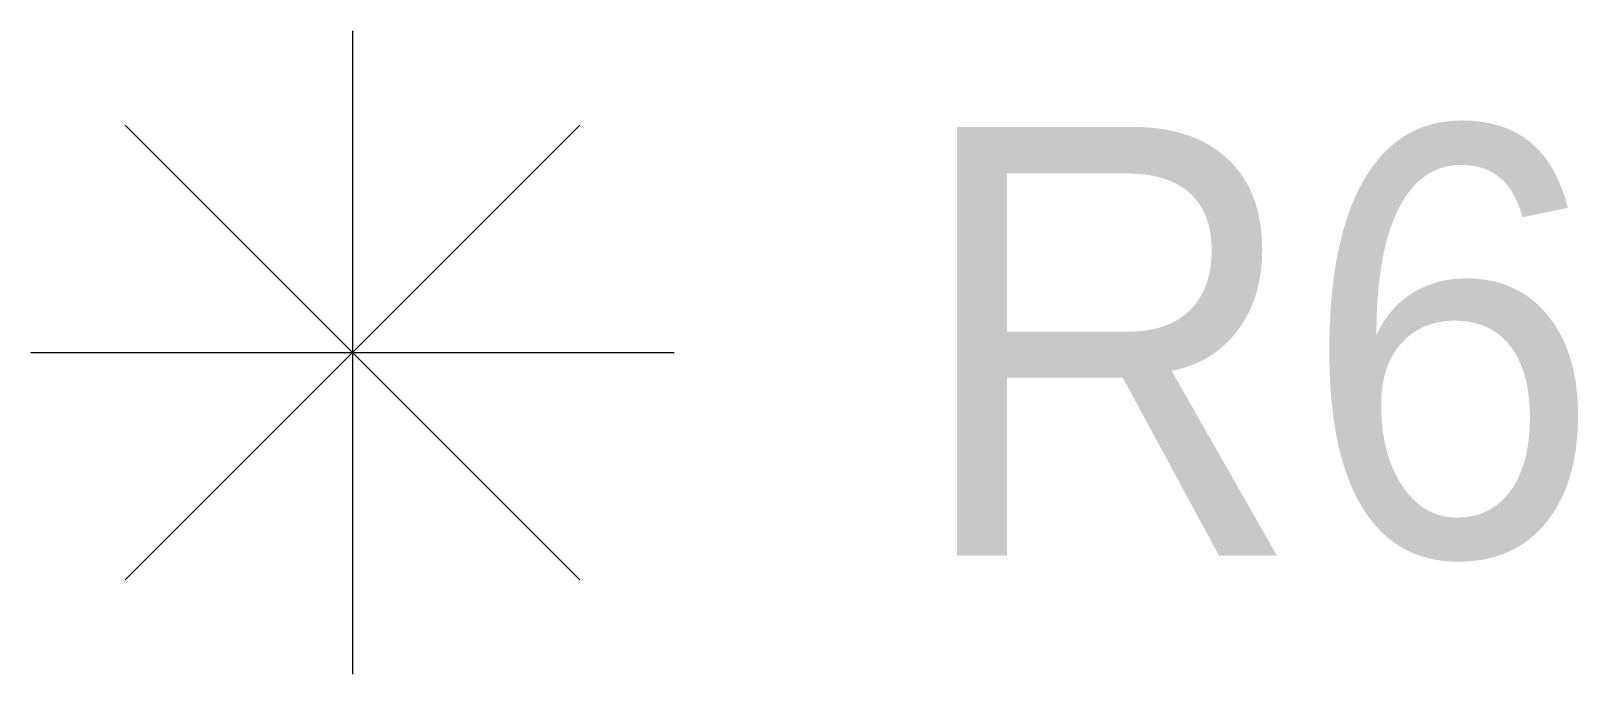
# Model space of a CAD drawing. Header units: metres. Extents: x -9891 to 773, y -8413 to 232.
# Drawn here: x 52 to 773, y -68 to 232 of the extents above; entities that cross this region are included whole.
import ezdxf

# ---------------------------------------------------------------- set-up
doc = ezdxf.new("R2010")
doc.units = ezdxf.units.M
doc.header["$LTSCALE"] = 0.01
doc.header["$MEASUREMENT"] = 0
doc.layers.get('0').update_dxf_attribs({"color": 30, "lineweight": 0})
doc.layers.add('R6', color=4, linetype='Continuous', lineweight=0)
doc.styles.add('ARIAL-ING', font='arial.ttf')

msp = doc.modelspace()

# ---------------------------------------------------------------- linework, layer by layer
at = {"color": 1, "ltscale": 0.3, "transparency": 33554687}
for points in [[(201.56, 231.91), (201.56, -68.09)], [(95.5, 187.97), (307.63, -24.16)], [(95.5, -24.16), (307.63, 187.97)], [(51.56, 81.91), (351.56, 81.91)]]:
    msp.add_lwpolyline(points, dxfattribs=at)

# ---------------------------------------------------------------- texts
at = {"layer": 'R6', "color": 1, "ltscale": 0.3, "transparency": 33554687, "style": 'ARIAL-ING', "width": 0.9}
msp.add_text('R6', height=200, dxfattribs=at).set_placement((462.82, -12.84))

doc.saveas('drawing.dxf')
